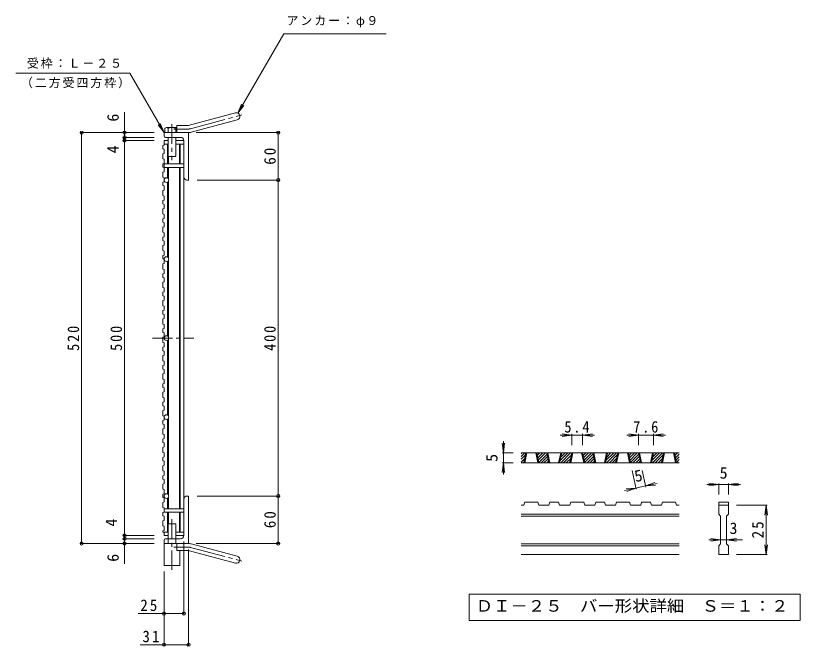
# Model space of a CAD drawing. Units: millimetres, scale not verified, with parts at other scales. Extents: x -920 to 896, y -688 to 667.
# Drawn here: x -97 to 896, y -198 to 600 of the extents above; entities that cross this region are included whole.
import ezdxf
from ezdxf.enums import TextEntityAlignment as Align

# ---------------------------------------------------------------- set-up
doc = ezdxf.new("R2010")
doc.units = ezdxf.units.MM
doc.header["$LTSCALE"] = 5
doc.header["$PDMODE"] = 32
doc.header["$PDSIZE"] = 4
doc.linetypes.add('CHAIN1', pattern=[8, 5, -1, 1, -1])
doc.linetypes.add('CHAIN2', pattern=[12, 9, -1, 1, -1])
for name, color, linetype, lineweight in [('1-1_1-1ﾚｲﾔ', 2, 'Continuous', 9), ('1-2_1-2ﾚｲﾔ', 3, 'Continuous', 9), ('1-4_1-4ﾚｲﾔ', 7, 'Continuous', 9), ('1-5_1-5ﾚｲﾔ', 7, 'Continuous', 9), ('1-9', 4, 'Continuous', 9), ('D-0', 3, 'Continuous', 9), ('D-4', 7, 'Continuous', 9)]:
    doc.layers.add(name, color=color, linetype=linetype, lineweight=lineweight)
doc.styles.add('ＭＳ ゴシック', font='')
doc.styles.get('ＭＳ ゴシック').set_extended_font_data('MS Gothic')

msp = doc.modelspace()

# ---------------------------------------------------------------- linework, layer by layer
at = {"layer": '1-1_1-1ﾚｲﾔ'}
for p, q in [((123.246, 461.158), (181.436, 476.75)), ((125.575, 452.465), (183.766, 468.057)), ((120.916, 460.851), (107.101, 460.851)), ((107.101, 451.851), (107.101, 460.851)), ((122.101, 451.851), (91.101, 451.851)), ((91.101, 447.851), (91.101, 451.851)), ((122.101, 451.851), (122.101, 391.851)), ((93.101, 445.851), (112.101, 445.851)), ((116.101, 395.851), (116.101, 441.851)), ((120.101, 391.851), (122.101, 391.851)), ((120.101, -8.149), (122.101, -8.149)), ((122.101, -68.149), (122.101, -8.149)), ((116.101, -12.149), (116.101, -58.149)), ((91.101, -64.149), (91.101, -68.149)), ((122.101, -68.149), (91.101, -68.149)), ((93.101, -62.149), (112.101, -62.149)), ((107.101, -68.149), (107.101, -77.149)), ((125.575, -68.763), (183.766, -84.355)), ((120.916, -77.149), (107.101, -77.149)), ((123.246, -77.456), (181.436, -93.048))]:
    msp.add_line(p, q, dxfattribs=at)
at = {"layer": '1-1_1-1ﾚｲﾔ', "linetype": 'CHAIN2'}
for p, q in [((124.41, 456.811), (189.577, 474.273)), ((120.916, 456.351), (103.296, 456.351)), ((120.916, -72.649), (103.296, -72.649)), ((124.41, -73.109), (189.577, -90.571))]:
    msp.add_line(p, q, dxfattribs=at)
at = {"layer": '1-1_1-1ﾚｲﾔ'}
for centre, radius, start, end in [((182.601, 472.403), 4.5, 285.00014, 104.99991), ((120.916, 469.851), 9, 270, 285.00002), ((93.101, 447.851), 2, 180, 270), ((120.916, 469.851), 18, 270, 285), ((112.101, 441.851), 4, 0, 90), ((120.101, 395.851), 4, 180, 270), ((120.101, -12.149), 4, 90, 180), ((112.101, -58.149), 4, 270, 0), ((93.101, -64.149), 2, 90, 180), ((120.916, -86.149), 18, 74.99998, 89.99998), ((120.916, -86.149), 9, 74.99998, 90), ((182.601, -88.702), 4.5, 255.00008, 74.99986)]:
    msp.add_arc(centre, radius, start, end, dxfattribs=at)
at = {"layer": '1-1_1-1ﾚｲﾔ', "linetype": 'CHAIN2'}
for centre, start, end in [((120.916, 469.851), 270, 284.99995), ((120.916, -86.149), 75.00005, 90)]:
    msp.add_arc(centre, 13.5, start, end, dxfattribs=at)
at = {"layer": '1-2_1-2ﾚｲﾔ'}
for p, q in [((91.101, 441.851), (91.101, 436.208)), ((91.101, 441.851), (96.101, 441.851)), ((91.101, 437.351), (96.101, 437.351)), ((95.601, 437.351), (95.601, 412.351)), ((106.101, 441.851), (116.101, 441.851)), ((106.101, 437.351), (116.101, 437.351)), ((110.601, 412.351), (110.601, 437.351)), ((111.601, 412.351), (111.601, 437.351)), ((116.101, 441.851), (116.101, 437.351)), ((116.101, -53.649), (116.101, 437.351)), ((89.601, 435.697), (91.101, 436.208)), ((89.601, 425.153), (91.101, 425.665)), ((91.101, 418.095), (91.101, 412.982)), ((96.601, 420.663), (96.601, 412.351)), ((89.601, 412.47), (91.101, 412.982)), ((89.601, 412.47), (89.601, 408.063)), ((89.601, 408.063), (91.101, 407.551)), ((91.101, 407.551), (91.101, 402.438)), ((95.601, 407.851), (95.601, 394.449)), ((96.601, 407.851), (96.601, 393.509)), ((110.601, -24.149), (110.601, 407.851)), ((111.601, -24.149), (111.601, 407.851)), ((89.601, 401.927), (91.101, 402.438)), ((89.601, 389.244), (91.101, 389.755)), ((91.101, 394.868), (91.101, 389.755)), ((95.601, 389.253), (95.601, 294.449)), ((96.601, 390.193), (96.601, 293.509)), ((89.601, 378.701), (91.101, 379.212)), ((91.101, 371.642), (91.101, 366.529)), ((89.601, 366.017), (91.101, 366.529)), ((91.101, 361.099), (91.101, 355.986)), ((89.601, 355.474), (91.101, 355.986)), ((91.101, 348.416), (91.101, 343.302)), ((89.601, 342.791), (91.101, 343.302)), ((91.101, 337.872), (91.101, 332.759)), ((89.601, 332.248), (91.101, 332.759)), ((89.601, 319.565), (91.101, 320.076)), ((91.101, 325.189), (91.101, 320.076)), ((89.601, 309.021), (91.101, 309.533)), ((91.101, 314.646), (91.101, 309.533)), ((91.101, 301.963), (91.101, 296.85)), ((89.601, 296.338), (91.101, 296.85)), ((91.101, 291.419), (91.101, 286.306)), ((95.601, 194.449), (95.601, 289.253)), ((96.601, 193.509), (96.601, 290.193)), ((89.601, 285.795), (91.101, 286.306)), ((89.601, 273.112), (91.101, 273.623)), ((91.101, 268.193), (91.101, 263.08)), ((89.601, 262.568), (91.101, 263.08)), ((89.601, 249.885), (91.101, 250.397)), ((89.601, 239.342), (91.101, 239.853)), ((91.101, 244.967), (91.101, 239.853)), ((89.601, 226.659), (91.101, 227.17)), ((91.101, 221.74), (91.101, 216.627)), ((89.601, 216.116), (91.101, 216.627)), ((89.601, 203.433), (91.101, 203.944)), ((89.601, 192.889), (91.101, 193.401)), ((91.101, 198.514), (91.101, 193.401)), ((95.601, 94.449), (95.601, 189.253)), ((96.601, 93.509), (96.601, 190.193)), ((89.601, 180.206), (91.101, 180.717)), ((89.601, 169.663), (91.101, 170.174)), ((91.101, 175.287), (91.101, 170.174)), ((89.601, 156.98), (91.101, 157.491)), ((91.101, 152.061), (91.101, 146.948)), ((89.601, 146.436), (91.101, 146.948)), ((89.601, 133.753), (91.101, 134.264)), ((89.601, 123.21), (91.101, 123.721)), ((91.101, 128.834), (91.101, 123.721)), ((89.601, 110.527), (91.101, 111.038)), ((89.601, 99.983), (91.101, 100.495)), ((91.101, 105.608), (91.101, 100.495)), ((96.601, -6.491), (96.601, 90.193)), ((89.601, 87.3), (91.101, 87.812)), ((91.101, 82.382), (91.101, 77.268)), ((95.601, -5.551), (95.601, 89.253)), ((89.601, 76.757), (91.101, 77.268)), ((89.601, 64.074), (91.101, 64.585)), ((89.601, 53.531), (91.101, 54.042)), ((91.101, 59.155), (91.101, 54.042)), ((89.601, 40.848), (91.101, 41.359)), ((89.601, 30.304), (91.101, 30.816)), ((91.101, 35.929), (91.101, 30.816)), ((89.601, 17.621), (91.101, 18.132)), ((91.101, 12.702), (91.101, 7.589)), ((89.601, 7.078), (91.101, 7.589)), ((89.601, -5.605), (91.101, -5.094)), ((96.601, -24.149), (96.601, -9.807)), ((89.601, -16.149), (91.101, -15.637)), ((91.101, -10.524), (91.101, -15.637)), ((95.601, -24.149), (95.601, -10.747)), ((89.601, -28.832), (91.101, -28.321)), ((95.601, -53.649), (95.601, -28.648)), ((96.601, -43.149), (96.601, -28.648)), ((110.601, -53.649), (110.601, -28.648)), ((111.601, -53.649), (111.601, -28.648)), ((89.601, -39.375), (91.101, -38.864)), ((91.101, -33.751), (91.101, -38.864)), ((89.601, -52.058), (91.101, -51.547)), ((89.601, -52.058), (89.601, -53.649)), ((89.601, -53.649), (96.101, -53.649)), ((91.101, -53.649), (91.101, -58.149)), ((91.101, -58.149), (96.101, -58.149)), ((106.101, -53.649), (116.101, -53.649)), ((106.101, -58.149), (116.101, -58.149))]:
    msp.add_line(p, q, dxfattribs=at)
at = {"layer": '1-2_1-2ﾚｲﾔ', "color": 4}
for p, q in [((91.101, 412.351), (91.101, 407.851)), ((116.101, 412.351), (91.101, 412.351)), ((116.101, 407.851), (91.101, 407.851)), ((91.101, -24.149), (116.101, -24.149)), ((91.101, -28.648), (91.101, -24.149)), ((91.101, -28.648), (116.101, -28.648))]:
    msp.add_line(p, q, dxfattribs=at)
at = {"layer": '1-2_1-2ﾚｲﾔ', "linetype": 'CHAIN1'}
msp.add_line((76.619, 191.851), (128.789, 191.851), dxfattribs=at)
at = {"layer": '1-2_1-2ﾚｲﾔ'}
for points in [[(89.601, 435.697), (89.601, 431.289), (91.101, 430.778), (91.101, 425.665)], [(89.601, 425.153), (89.601, 418.606), (91.101, 418.095)], [(89.601, 401.927), (89.601, 395.38), (91.101, 394.868)], [(89.601, 389.244), (89.601, 384.836), (91.101, 384.325), (91.101, 379.212)], [(89.601, 378.701), (89.601, 372.153), (91.101, 371.642)], [(89.601, 366.017), (89.601, 361.61), (91.101, 361.099)], [(89.601, 355.474), (89.601, 348.927), (91.101, 348.416)], [(89.601, 342.791), (89.601, 338.384), (91.101, 337.872)], [(89.601, 332.248), (89.601, 325.7), (91.101, 325.189)], [(89.601, 319.565), (89.601, 315.157), (91.101, 314.646)], [(89.601, 309.021), (89.601, 302.474), (91.101, 301.963)], [(89.601, 296.338), (89.601, 291.931), (91.101, 291.419)], [(89.601, 285.795), (89.601, 279.248), (91.101, 278.736), (91.101, 273.623)], [(89.601, 273.112), (89.601, 268.704), (91.101, 268.193)], [(89.601, 262.568), (89.601, 256.021), (91.101, 255.51), (91.101, 250.397)], [(89.601, 249.885), (89.601, 245.478), (91.101, 244.967)], [(89.601, 239.342), (89.601, 232.795), (91.101, 232.284), (91.101, 227.17)], [(89.601, 226.659), (89.601, 222.252), (91.101, 221.74)], [(89.601, 216.116), (89.601, 209.568), (91.101, 209.057), (91.101, 203.944)], [(89.601, 203.433), (89.601, 199.025), (91.101, 198.514)], [(89.601, 192.889), (89.601, 186.342), (91.101, 185.831), (91.101, 180.717)], [(89.601, 180.206), (89.601, 175.799), (91.101, 175.287)], [(89.601, 169.663), (89.601, 163.115), (91.101, 162.604), (91.101, 157.491)], [(89.601, 156.98), (89.601, 152.572), (91.101, 152.061)], [(89.601, 146.436), (89.601, 139.889), (91.101, 139.378), (91.101, 134.264)], [(89.601, 133.753), (89.601, 129.346), (91.101, 128.834)], [(89.601, 123.21), (89.601, 116.663), (91.101, 116.151), (91.101, 111.038)], [(89.601, 110.527), (89.601, 106.119), (91.101, 105.608)], [(89.601, 99.983), (89.601, 93.436), (91.101, 92.925), (91.101, 87.812)], [(89.601, 87.3), (89.601, 82.893), (91.101, 82.382)], [(89.601, 76.757), (89.601, 70.21), (91.101, 69.699), (91.101, 64.585)], [(89.601, 64.074), (89.601, 59.667), (91.101, 59.155)], [(89.601, 53.531), (89.601, 46.983), (91.101, 46.472), (91.101, 41.359)], [(89.601, 40.848), (89.601, 36.44), (91.101, 35.929)], [(89.601, 30.304), (89.601, 23.757), (91.101, 23.246), (91.101, 18.132)], [(89.601, 17.621), (89.601, 13.214), (91.101, 12.702)], [(89.601, 7.078), (89.601, 0.53), (91.101, 0.019), (91.101, -5.094)], [(89.601, -5.605), (89.601, -10.013), (91.101, -10.524)], [(89.601, -16.149), (89.601, -22.696), (91.101, -23.207), (91.101, -28.321)], [(89.601, -28.832), (89.601, -33.239), (91.101, -33.751)], [(89.601, -39.375), (89.601, -45.922), (91.101, -46.434), (91.101, -51.547)]]:
    msp.add_lwpolyline(points, dxfattribs=at)
for centre in [(94.101, 391.851), (94.101, 291.851), (94.101, 191.851), (94.101, 91.851), (94.101, -8.149)]:
    msp.add_circle(centre, 3, dxfattribs=at)
at = {"layer": '1-4_1-4ﾚｲﾔ'}
for p, q in [((41.101, -93.789), (41.101, 477.723)), ((78.601, 451.851), (-14.724, 451.851)), ((-13.224, -68.149), (-13.224, 451.851)), ((131.916, 451.851), (237.101, 451.851)), ((235.601, -68.149), (235.601, 451.851)), ((78.601, 445.851), (39.601, 445.851)), ((78.601, 441.851), (39.601, 441.851)), ((133.101, 391.851), (237.101, 391.851)), ((133.101, -8.149), (237.101, -8.149)), ((78.601, -58.149), (39.601, -58.149)), ((78.601, -68.149), (-14.724, -68.149)), ((78.601, -62.149), (39.601, -62.149)), ((116.101, -65.649), (116.101, -158.359)), ((131.916, -68.149), (237.101, -68.149)), ((122.101, -75.649), (122.101, -197.81)), ((91.101, -103.649), (91.101, -197.81)), ((58.348, -156.859), (116.101, -156.859)), ((61.001, -196.31), (122.101, -196.31))]:
    msp.add_line(p, q, dxfattribs=at)
for p in [(-13.224, 451.851), (41.101, 451.851), (41.101, 445.851), (235.601, 451.851), (41.101, 441.851), (235.601, 391.851), (235.601, -8.149), (41.101, -58.149), (-13.224, -68.149), (41.101, -62.149), (41.101, -68.149), (235.601, -68.149), (91.101, -156.859), (116.101, -156.859), (91.101, -196.31), (122.101, -196.31)]:
    msp.add_point(p, dxfattribs=at)
at = {"layer": '1-5_1-5ﾚｲﾔ'}
for p, q in [((-96.696, 527.047), (47.687, 527.047)), ((91.101, 451.851), (47.687, 527.047)), ((184.531, 476.338), (189.314, 487.886)), ((184.531, 476.338), (192.14, 486.254)), ((91.101, 451.851), (83.492, 461.768)), ((91.101, 451.851), (86.318, 463.4))]:
    msp.add_line(p, q, dxfattribs=at)
msp.add_lwpolyline([(184.531, 476.338), (242.584, 576.888), (372.402, 576.888)], dxfattribs=at)
at = {"layer": '1-9'}
for p, q in [((92.216, 457.508), (92.216, 451.851)), ((107.101, 458.251), (94.159, 458.251)), ((96.101, 451.851), (96.101, 457.508)), ((106.101, 451.851), (106.101, 457.508)), ((96.101, 422.663), (96.101, 445.851)), ((106.101, 422.663), (106.101, 445.851)), ((96.913, 421.851), (96.101, 422.663)), ((96.913, 421.851), (105.289, 421.851)), ((105.289, 421.851), (106.101, 422.663)), ((106.101, -43.149), (96.101, -43.149)), ((96.101, -68.149), (96.101, -43.149)), ((106.101, -68.149), (106.101, -43.149)), ((111.101, -77.149), (111.101, -96.149))]:
    msp.add_line(p, q, dxfattribs=at)
at = {"layer": '1-9', "linetype": 'CHAIN1'}
for p, q in [((101.101, 462.492), (101.101, 416.818)), ((101.101, -37.219), (101.101, -101.581))]:
    msp.add_line(p, q, dxfattribs=at)
at = {"layer": '1-9'}
msp.add_lwpolyline([(91.101, -68.149), (91.101, -96.149), (111.101, -96.149)], dxfattribs=at)
for centre, radius, start, end in [((94.159, 455.341), 2.91, 48.12389, 131.8763), ((101.101, 441.061), 17.19, 73.09067, 106.90971), ((108.044, 455.341), 2.91, 108.90022, 131.8763)]:
    msp.add_arc(centre, radius, start, end, dxfattribs=at)
at = {"layer": 'D-0'}
for p, q in [((543.047, 41.936), (547.581, 46.469)), ((543.047, 45.472), (544.045, 46.469)), ((743.047, 46.469), (543.047, 46.469)), ((543.047, 38.401), (548.629, 43.982)), ((546.486, 33.969), (549.161, 46.469)), ((547.736, 33.969), (550.411, 46.469)), ((561.486, 46.469), (564.161, 33.969)), ((562.736, 46.469), (565.411, 33.969)), ((562.821, 46.07), (563.22, 46.469)), ((563.445, 43.158), (566.756, 46.469)), ((564.068, 40.246), (570.291, 46.469)), ((564.691, 37.333), (573.827, 46.469)), ((565.314, 34.421), (575.844, 44.951)), ((568.398, 33.969), (576.467, 42.039)), ((578.194, 33.969), (575.519, 46.469)), ((579.444, 33.969), (576.769, 46.469)), ((593.194, 46.469), (590.519, 33.969)), ((594.444, 46.469), (591.769, 33.969)), ((592.356, 36.715), (602.111, 46.469)), ((593.147, 33.969), (605.647, 46.469)), ((593.319, 41.213), (598.576, 46.469)), ((594.282, 45.711), (595.04, 46.469)), ((596.682, 33.969), (606.695, 43.982)), ((604.552, 33.969), (607.227, 46.469)), ((605.802, 33.969), (608.477, 46.469)), ((619.552, 46.469), (622.227, 33.969)), ((620.802, 46.469), (623.477, 33.969)), ((620.887, 46.07), (621.286, 46.469)), ((621.511, 43.158), (624.822, 46.469)), ((622.134, 40.246), (628.357, 46.469)), ((622.757, 37.333), (631.893, 46.469)), ((623.38, 34.421), (633.91, 44.951)), ((626.464, 33.969), (634.533, 42.039)), ((636.26, 33.969), (633.585, 46.469)), ((637.51, 33.969), (634.835, 46.469)), ((651.26, 46.469), (648.585, 33.969)), ((652.51, 46.469), (649.835, 33.969)), ((650.422, 36.715), (660.177, 46.469)), ((651.213, 33.969), (663.713, 46.469)), ((651.385, 41.213), (656.642, 46.469)), ((652.348, 45.711), (653.106, 46.469)), ((654.748, 33.969), (664.761, 43.982)), ((662.618, 33.969), (665.293, 46.469)), ((663.868, 33.969), (666.543, 46.469)), ((677.618, 46.469), (680.293, 33.969)), ((678.868, 46.469), (681.543, 33.969)), ((678.953, 46.07), (679.352, 46.469)), ((679.577, 43.158), (682.888, 46.469)), ((680.2, 40.246), (686.424, 46.469)), ((680.823, 37.333), (689.959, 46.469)), ((681.446, 34.421), (691.976, 44.951)), ((684.53, 33.969), (692.599, 42.039)), ((694.326, 33.969), (691.651, 46.469)), ((695.576, 33.969), (692.901, 46.469)), ((709.326, 46.469), (706.651, 33.969)), ((710.576, 46.469), (707.901, 33.969)), ((708.488, 36.715), (718.243, 46.469)), ((709.279, 33.969), (721.779, 46.469)), ((709.451, 41.213), (714.708, 46.469)), ((710.414, 45.711), (711.172, 46.469)), ((712.814, 33.969), (722.827, 43.982)), ((720.684, 33.969), (723.359, 46.469)), ((721.934, 33.969), (724.609, 46.469)), ((735.684, 46.469), (738.359, 33.969)), ((736.934, 46.469), (739.609, 33.969)), ((737.019, 46.07), (737.418, 46.469)), ((737.643, 43.158), (740.954, 46.469)), ((738.266, 40.246), (743.047, 45.027)), ((738.889, 37.333), (743.047, 41.492)), ((543.047, 34.865), (547.666, 39.484)), ((743.047, 33.969), (543.047, 33.969)), ((545.687, 33.969), (546.703, 34.985)), ((571.933, 33.969), (577.09, 39.126)), ((575.469, 33.969), (577.714, 36.214)), ((600.218, 33.969), (605.732, 39.484)), ((603.753, 33.969), (604.769, 34.985)), ((629.999, 33.969), (635.156, 39.126)), ((633.535, 33.969), (635.78, 36.214)), ((658.284, 33.969), (663.798, 39.484)), ((661.819, 33.969), (662.835, 34.985)), ((688.066, 33.969), (693.222, 39.126)), ((691.601, 33.969), (693.846, 36.214)), ((716.35, 33.969), (721.864, 39.484)), ((719.885, 33.969), (720.901, 34.985)), ((739.512, 34.421), (743.047, 37.956)), ((742.596, 33.969), (743.047, 34.421)), ((546.486, -19.78), (543.047, -19.78)), ((546.486, -19.78), (547.736, -16.031)), ((564.161, -16.031), (547.736, -16.031)), ((564.161, -16.031), (565.411, -19.78)), ((578.194, -19.78), (565.411, -19.78)), ((578.194, -19.78), (579.444, -16.031)), ((590.519, -16.031), (579.444, -16.031)), ((590.519, -16.031), (591.769, -19.78)), ((604.552, -19.78), (591.769, -19.78)), ((604.552, -19.78), (605.802, -16.031)), ((622.227, -16.031), (605.802, -16.031)), ((623.477, -19.78), (622.227, -16.031)), ((636.26, -19.78), (623.477, -19.78)), ((636.26, -19.78), (637.51, -16.031)), ((648.585, -16.031), (637.51, -16.031)), ((648.585, -16.031), (649.835, -19.78)), ((662.618, -19.78), (649.835, -19.78)), ((662.618, -19.78), (663.868, -16.031)), ((663.868, -16.031), (680.293, -16.031)), ((681.543, -19.78), (680.293, -16.031)), ((694.326, -19.78), (681.543, -19.78)), ((694.326, -19.78), (695.576, -16.031)), ((706.651, -16.031), (695.576, -16.031)), ((706.651, -16.031), (707.901, -19.78)), ((720.684, -19.78), (707.901, -19.78)), ((720.684, -19.78), (721.934, -16.031)), ((721.934, -16.031), (738.359, -16.031)), ((739.609, -19.78), (738.359, -16.031)), ((743.047, -19.78), (739.609, -19.78)), ((793.047, -16.031), (805.547, -16.031)), ((793.047, -16.031), (793.047, -19.78)), ((793.047, -19.78), (805.547, -19.78)), ((793.047, -31.03), (793.047, -19.78)), ((805.547, -16.031), (805.547, -19.78)), ((805.547, -19.78), (805.547, -31.03)), ((743.047, -31.03), (543.047, -31.03)), ((743.047, -33.53), (543.047, -33.53)), ((793.047, -31.03), (795.547, -33.53)), ((795.547, -68.53), (795.547, -33.53)), ((803.047, -33.53), (805.547, -31.03)), ((803.047, -33.53), (803.047, -68.53)), ((743.047, -68.531), (543.047, -68.531)), ((803.047, -68.53), (805.547, -71.03)), ((743.047, -71.03), (543.047, -71.03)), ((805.547, -71.03), (805.547, -82.281)), ((743.047, -82.281), (543.047, -82.281)), ((805.547, -82.281), (793.047, -82.281))]:
    msp.add_line(p, q, dxfattribs=at)
msp.add_lwpolyline([(793.047, -82.281), (793.047, -71.03), (795.547, -68.53)], dxfattribs=at)
at = {"layer": 'D-0', "color": 7}
msp.add_lwpolyline([(477.22, -132.281), (477.22, -165.506), (896.374, -165.506), (896.374, -132.281)], close=True, dxfattribs=at)
at = {"layer": 'D-4'}
for p, q in [((607.227, 68.969), (594.834, 70.601)), ((607.227, 70.469), (607.227, 56.469)), ((620.802, 68.969), (633.195, 70.601)), ((620.802, 70.469), (620.802, 56.469)), ((691.651, 68.969), (679.258, 70.601)), ((691.651, 70.469), (691.651, 56.469)), ((710.576, 68.969), (722.969, 70.601)), ((710.576, 70.469), (710.576, 56.469)), ((520.547, 46.469), (520.547, 61.469)), ((607.227, 68.969), (592.227, 68.969)), ((607.227, 68.969), (594.834, 67.338)), ((620.802, 68.969), (607.227, 68.969)), ((620.802, 68.969), (633.195, 67.338)), ((620.802, 68.969), (635.802, 68.969)), ((691.651, 68.969), (676.651, 68.969)), ((691.651, 68.969), (679.258, 67.338)), ((710.576, 68.969), (691.651, 68.969)), ((710.576, 68.969), (722.969, 67.338)), ((710.576, 68.969), (725.576, 68.969)), ((520.547, 46.469), (518.916, 58.863)), ((520.547, 46.469), (522.179, 58.863)), ((519.047, 46.469), (533.047, 46.469)), ((520.547, 46.469), (520.547, 33.969)), ((520.547, 33.969), (518.916, 21.576)), ((519.047, 33.969), (533.047, 33.969)), ((520.547, 33.969), (522.179, 21.576)), ((520.547, 33.969), (520.547, 18.969)), ((688.694, 0.551), (683.636, 24.191)), ((700.918, 3.167), (696.419, 24.191)), ((688.381, 2.018), (673.713, -1.121)), ((688.381, 2.018), (675.92, 1.02)), ((688.381, 2.018), (676.603, -2.171)), ((700.604, 4.634), (688.381, 2.018)), ((700.604, 4.634), (712.381, 8.822)), ((700.604, 4.634), (715.272, 7.772)), ((700.604, 4.634), (713.064, 5.631)), ((793.047, 6.469), (778.047, 6.469)), ((793.047, 6.469), (780.654, 8.101)), ((793.047, 6.469), (780.654, 4.838)), ((793.047, 7.969), (793.047, -6.031)), ((805.547, 6.469), (793.047, 6.469)), ((805.547, 6.469), (817.94, 8.101)), ((805.547, 7.969), (805.547, -6.031)), ((805.547, 6.469), (817.94, 4.838)), ((805.547, 6.469), (820.547, 6.469)), ((854.547, -19.78), (815.547, -19.78)), ((853.047, -19.78), (851.416, -32.173)), ((853.047, -82.281), (853.047, -19.78)), ((853.047, -19.78), (854.679, -32.173)), ((795.547, -63.53), (780.547, -63.53)), ((795.547, -63.53), (783.154, -61.899)), ((795.547, -63.53), (783.154, -65.162)), ((803.047, -63.53), (795.547, -63.53)), ((803.047, -63.53), (815.44, -61.899)), ((803.047, -63.53), (815.44, -65.162)), ((803.047, -63.53), (823.047, -63.53)), ((853.047, -82.281), (851.416, -69.888)), ((853.047, -82.281), (854.679, -69.888)), ((854.547, -82.281), (815.547, -82.281))]:
    msp.add_line(p, q, dxfattribs=at)

# ---------------------------------------------------------------- texts
at = {"layer": '1-4_1-4ﾚｲﾔ', "color": 2, "style": 'ＭＳ ゴシック'}
for s, p in [('6', (38.101, 465.851)), ('4', (38.101, 425.675)), ('4', (36.101, -46.695)), ('6', (38.101, -91.314))]:
    msp.add_text(s, height=14.66, rotation=90, dxfattribs=at).set_placement(p, align=Align.BOTTOM_LEFT)
at = {"layer": '1-4_1-4ﾚｲﾔ', "color": 2, "char_height": 14.66, "attachment_point": 7, "rotation": 90, "style": 'ＭＳ ゴシック'}
for s, insert in [('\\T1.27;\\W0.95;60', (232.601, 411.226)), ('\\T1.27;\\W0.9;520', (-16.224, 175.601)), ('\\T1.27;\\W0.9;500', (38.101, 175.601)), ('\\T1.27;\\W0.9;400', (232.601, 175.601)), ('\\T1.27;\\W0.95;60', (232.601, -48.774))]:
    msp.add_mtext(s, dxfattribs=dict(at, insert=insert))
at = {"layer": '1-4_1-4ﾚｲﾔ', "color": 2, "char_height": 14.66, "attachment_point": 7, "style": 'ＭＳ ゴシック'}
for s, insert in [('\\T1.27;\\W0.95;25', (61.001, -153.859)), ('\\T1.27;\\W0.95;31', (63.654, -193.31))]:
    msp.add_mtext(s, dxfattribs=dict(at, insert=insert))
at = {"layer": '1-5_1-5ﾚｲﾔ', "char_height": 11, "attachment_point": 7, "style": 'ＭＳ ゴシック'}
for s, insert in [('\\T1.17;アンカー：φ９', (246.178, 585.085)), ('\\T1.17;受枠：Ｌ－２５', (-82.491, 532.83)), ('\\T1.17;（二方受四方枠）', (-90, 508.018))]:
    msp.add_mtext(s, dxfattribs=dict(at, insert=insert))
at = {"layer": 'D-0', "color": 2, "style": 'ＭＳ ゴシック', "width": 1.1}
msp.add_text('ＤＩ－２５\u3000バー形状詳細\u3000Ｓ＝１：２', height=14.66, dxfattribs=at).set_placement((485.547, -158.893), align=Align.BOTTOM_LEFT)
at = {"layer": 'D-4', "color": 2, "style": 'ＭＳ ゴシック'}
for rotation, p in [(90, (517.547, 35.219)), (12.079, (688.975, 5.213))]:
    msp.add_text('5', height=14.66, rotation=rotation, dxfattribs=at).set_placement(p, align=Align.BOTTOM_LEFT)
for s, p in [('5', (794.297, 9.469)), ('3', (806.797, -60.53))]:
    msp.add_text(s, height=14.66, dxfattribs=at).set_placement(p, align=Align.BOTTOM_LEFT)
at = {"layer": 'D-4', "color": 2, "char_height": 14.66, "attachment_point": 7, "style": 'ＭＳ ゴシック'}
for s, insert in [('\\T1.27;\\W0.9;5.4', (597.764, 71.969)), ('\\T1.27;\\W0.9;7.6', (684.863, 71.969))]:
    msp.add_mtext(s, dxfattribs=dict(at, insert=insert))
at = {"layer": 'D-4', "color": 2, "insert": (850.047, -61.655), "char_height": 14.66, "attachment_point": 7, "rotation": 90, "style": 'ＭＳ ゴシック'}
msp.add_mtext('\\T1.27;\\W0.95;25', dxfattribs=at)

doc.saveas('drawing.dxf')
